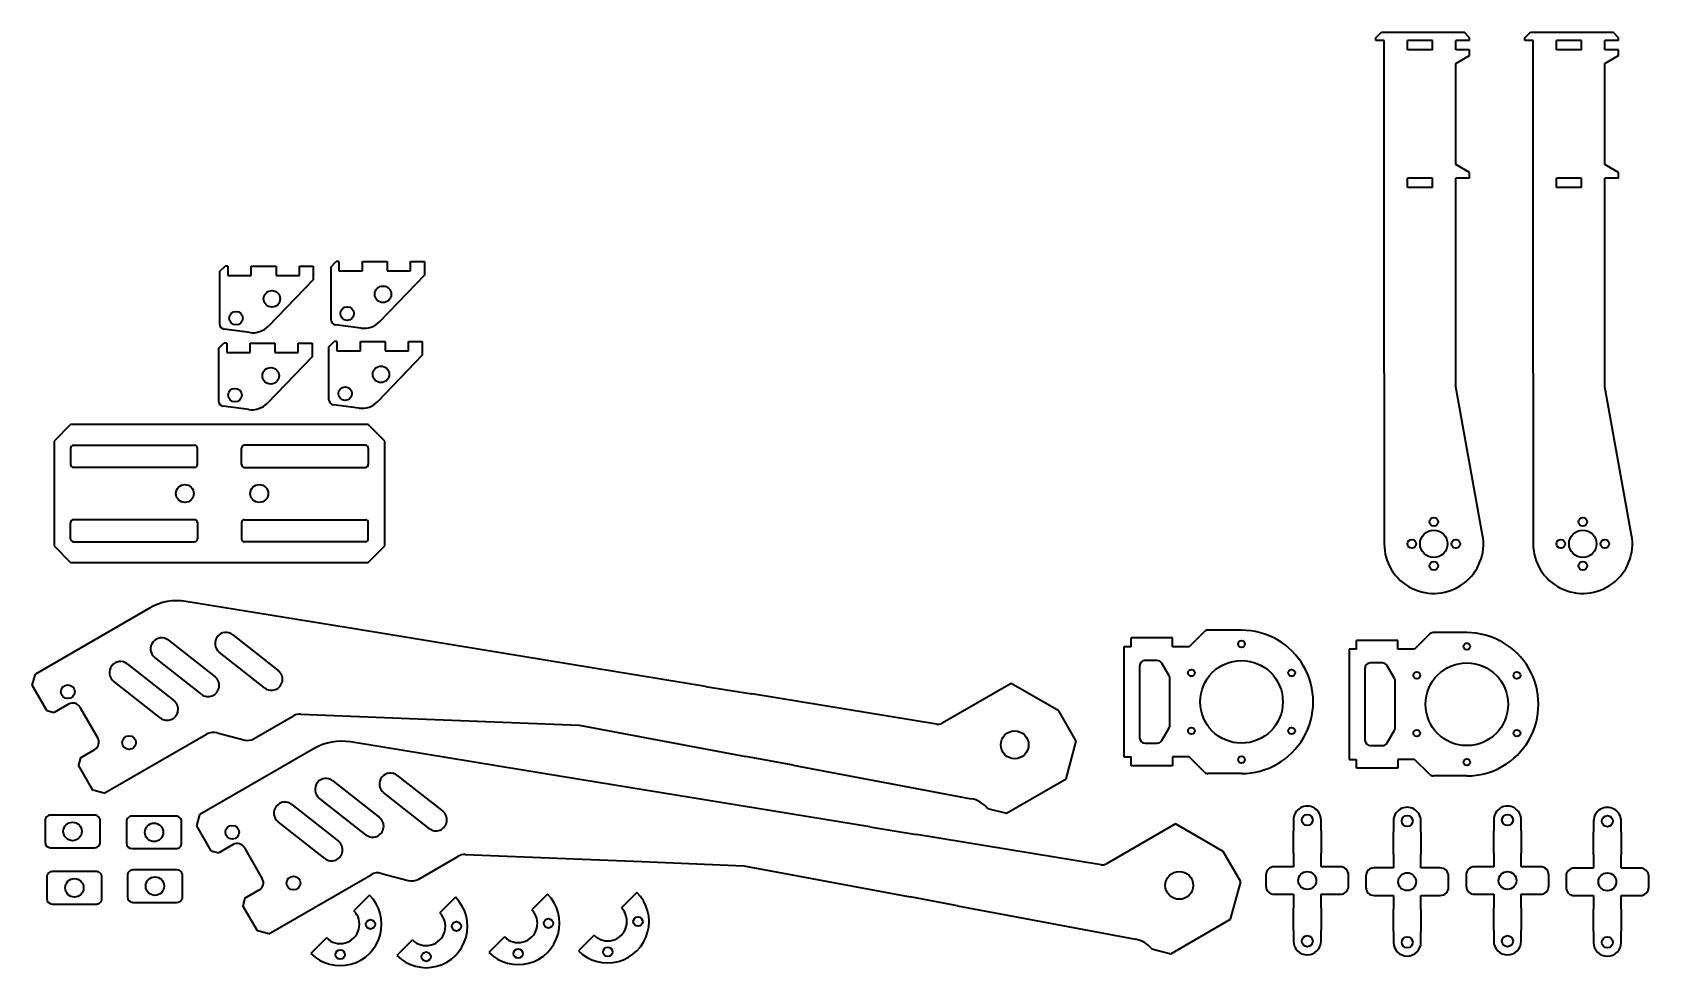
# Model space of a CAD drawing. Extents: x 5 to 591, y 4 to 343.
import ezdxf

# ---------------------------------------------------------------- set-up
doc = ezdxf.new("R2010")
doc.units = 0

msp = doc.modelspace()

# ---------------------------------------------------------------- linework, layer by layer
at = {"color": 7, "lineweight": 35}
for p, q in [((492.3125, 341.061951), (494.3125, 343.061951)), ((492.3125, 340.061951), (492.3125, 341.061951)), ((494.3125, 343.061951), (524.3125, 343.061951)), ((526.3125, 341.061951), (524.3125, 343.061951)), ((526.3125, 340.061951), (526.3125, 341.061951)), ((546.382324, 341.061951), (548.382324, 343.061951)), ((546.382324, 340.061951), (546.382324, 341.061951)), ((548.382324, 343.061951), (578.382324, 343.061951)), ((580.382324, 341.061951), (578.382324, 343.061951)), ((580.382324, 340.061951), (580.382324, 341.061951)), ((495.3125, 340.061951), (492.3125, 340.061951)), ((495.3125, 279.230682), (495.3125, 340.061951)), ((503.8125, 336.661987), (503.8125, 340.061951)), ((512.8125, 340.061951), (503.8125, 340.061951)), ((512.8125, 336.661987), (503.8125, 336.661987)), ((512.8125, 336.661987), (512.8125, 340.061951)), ((521.3125, 336.661987), (521.3125, 340.061951)), ((526.3125, 340.061951), (521.3125, 340.061951)), ((526.3125, 336.661987), (521.3125, 336.661987)), ((521.3125, 331.775208), (526.3125, 334.661987)), ((526.3125, 334.661987), (526.3125, 336.661987)), ((549.382324, 340.061951), (546.382324, 340.061951)), ((549.382324, 279.230682), (549.382324, 340.061951)), ((557.882324, 336.661987), (557.882324, 340.061951)), ((566.882324, 340.061951), (557.882324, 340.061951)), ((566.882324, 336.661987), (557.882324, 336.661987)), ((566.882324, 336.661987), (566.882324, 340.061951)), ((575.382324, 336.661987), (575.382324, 340.061951)), ((580.382324, 340.061951), (575.382324, 340.061951)), ((580.382324, 336.661987), (575.382324, 336.661987)), ((575.382324, 331.775208), (580.382324, 334.661987)), ((580.382324, 334.661987), (580.382324, 336.661987)), ((521.3125, 295.048706), (521.3125, 331.775208)), ((575.382324, 295.048706), (575.382324, 331.775208)), ((526.3125, 292.161987), (521.3125, 295.048706)), ((580.382324, 292.161987), (575.382324, 295.048706)), ((503.8125, 286.761963), (503.8125, 290.161987)), ((512.8125, 290.161987), (503.8125, 290.161987)), ((512.8125, 286.761963), (512.8125, 290.161987)), ((526.3125, 290.161987), (521.3125, 290.161987)), ((521.3125, 279.230682), (521.3125, 290.161987)), ((526.3125, 290.161987), (526.3125, 292.161987)), ((557.882324, 286.761963), (557.882324, 290.161987)), ((566.882324, 290.161987), (557.882324, 290.161987)), ((566.882324, 286.761963), (566.882324, 290.161987)), ((580.382324, 290.161987), (575.382324, 290.161987)), ((575.382324, 279.230682), (575.382324, 290.161987)), ((580.382324, 290.161987), (580.382324, 292.161987)), ((512.8125, 286.761963), (503.8125, 286.761963)), ((566.882324, 286.761963), (557.882324, 286.761963)), ((495.3125, 274.323334), (495.3125, 279.230682)), ((521.3125, 274.323334), (521.3125, 279.230682)), ((549.382324, 274.323334), (549.382324, 279.230682)), ((575.382324, 274.323334), (575.382324, 279.230682)), ((495.3125, 224.323334), (495.3125, 274.323334)), ((521.3125, 224.323334), (521.3125, 274.323334)), ((549.382324, 224.323334), (549.382324, 274.323334)), ((575.382324, 224.323334), (575.382324, 274.323334)), ((72.57254, 256.230408), (74.57254, 258.230408)), ((75.57254, 258.230408), (74.57254, 258.230408)), ((75.57254, 258.230408), (75.57254, 254.830414)), ((84.07254, 258.230408), (93.07254, 258.230408)), ((84.07254, 254.830414), (84.07254, 258.230408)), ((93.07254, 258.230408), (93.07254, 254.830414)), ((101.57254, 258.230408), (106.57254, 258.230408)), ((101.57254, 254.830414), (101.57254, 258.230408)), ((106.57254, 258.230408), (106.57254, 253.230408)), ((112.915138, 257.887909), (114.915138, 259.887909)), ((115.915138, 259.887909), (114.915138, 259.887909)), ((115.915138, 259.887909), (115.915138, 256.487915)), ((124.415138, 259.887909), (133.415131, 259.887909)), ((124.415138, 256.487915), (124.415138, 259.887909)), ((133.415131, 259.887909), (133.415131, 256.487915)), ((141.915131, 259.887909), (146.915131, 259.887909)), ((141.915131, 256.487915), (141.915131, 259.887909)), ((146.915131, 259.887909), (146.915131, 254.887909)), ((72.57254, 256.230408), (72.57254, 237.271851)), ((75.57254, 254.830414), (84.07254, 254.830414)), ((106.57254, 253.230408), (90.369965, 236.445496)), ((93.07254, 254.830414), (101.57254, 254.830414)), ((112.915138, 257.887909), (112.915138, 238.929352)), ((115.915138, 256.487915), (124.415138, 256.487915)), ((146.915131, 254.887909), (130.712555, 238.102997)), ((133.415131, 256.487915), (141.915131, 256.487915)), ((83.569939, 234.070068), (74.311485, 235.288971)), ((123.912537, 235.72757), (114.654083, 236.946472)), ((72.169128, 228.291473), (74.169128, 230.291473)), ((75.169128, 230.291473), (74.169128, 230.291473)), ((75.169128, 230.291473), (75.169128, 226.891479)), ((83.669128, 230.291473), (92.669128, 230.291473)), ((83.669128, 226.891479), (83.669128, 230.291473)), ((92.669128, 230.291473), (92.669128, 226.891479)), ((101.169128, 230.291473), (106.169128, 230.291473)), ((101.169128, 226.891479), (101.169128, 230.291473)), ((106.169128, 230.291473), (106.169128, 225.291473)), ((112.183342, 228.834976), (114.183342, 230.834976)), ((112.183342, 228.834976), (112.183342, 209.876419)), ((115.183342, 230.834976), (114.183342, 230.834976)), ((115.183342, 230.834976), (115.183342, 227.434982)), ((123.683342, 230.834976), (132.68335, 230.834976)), ((123.683342, 227.434982), (123.683342, 230.834976)), ((132.68335, 230.834976), (132.68335, 227.434982)), ((141.18335, 230.834976), (146.18335, 230.834976)), ((141.18335, 227.434982), (141.18335, 230.834976)), ((146.18335, 230.834976), (146.18335, 225.834976)), ((72.169128, 228.291473), (72.169128, 209.332916)), ((75.169128, 226.891479), (83.669128, 226.891479)), ((106.169128, 225.291473), (89.966553, 208.506561)), ((92.669128, 226.891479), (101.169128, 226.891479)), ((115.183342, 227.434982), (123.683342, 227.434982)), ((146.18335, 225.834976), (129.980774, 209.050064)), ((132.68335, 227.434982), (141.18335, 227.434982)), ((495.3125, 219.41597), (495.3125, 224.323334)), ((521.3125, 219.41597), (521.3125, 224.323334)), ((549.382324, 219.41597), (549.382324, 224.323334)), ((575.382324, 219.41597), (575.382324, 224.323334)), ((495.3125, 219.41597), (495.3125, 157.41597)), ((521.3125, 214.41597), (521.3125, 219.41597)), ((549.382324, 219.41597), (549.382324, 157.41597)), ((575.382324, 214.41597), (575.382324, 219.41597)), ((531.026123, 160.614059), (521.3125, 214.41597)), ((585.095947, 160.614059), (575.382324, 214.41597)), ((83.166527, 206.131134), (73.908073, 207.350037)), ((123.18074, 206.674637), (113.922287, 207.893539)), ((18.540817, 200.676941), (12.540817, 194.676941)), ((126.540817, 200.676941), (18.540817, 200.676941)), ((132.540817, 194.676941), (126.540817, 200.676941)), ((12.540817, 194.676941), (12.540817, 156.676941)), ((132.540817, 156.676941), (132.540817, 194.676941)), ((18.540817, 192.176941), (18.540817, 186.176941)), ((19.540817, 193.176941), (63.540817, 193.176941)), ((64.540817, 186.176941), (64.540817, 192.176941)), ((80.540817, 186.176941), (80.540817, 192.176941)), ((125.540817, 193.176941), (81.540817, 193.176941)), ((126.540817, 192.176941), (126.540817, 186.176941)), ((63.540817, 185.176941), (19.540817, 185.176941)), ((81.540817, 185.176941), (125.540817, 185.176941)), ((18.540817, 159.176941), (18.540817, 165.176941)), ((63.540817, 166.176941), (19.540817, 166.176941)), ((64.540817, 165.176941), (64.540817, 159.176941)), ((80.540817, 165.176941), (80.540817, 159.176941)), ((81.540817, 166.176941), (125.540817, 166.176941)), ((126.540817, 159.176941), (126.540817, 165.176941)), ((12.540817, 156.676941), (18.540817, 150.676941)), ((19.540817, 158.176941), (63.540817, 158.176941)), ((125.540817, 158.176941), (81.540817, 158.176941)), ((126.540817, 150.676941), (132.540817, 156.676941)), ((18.540817, 150.676941), (126.540817, 150.676941)), ((122.960693, 126.285294), (60.40443, 136.517395)), ((47.176003, 134.100189), (5.727394, 110.16983)), ((77.395355, 124.395203), (93.898666, 111.409035)), ((149.522003, 121.94075), (122.960693, 126.285294)), ((403.520142, 120.061722), (403.520142, 123.261719)), ((418.520142, 123.261719), (403.520142, 123.261719)), ((418.520142, 120.061722), (418.520142, 123.261719)), ((429.934357, 125.475937), (424.520142, 120.061722)), ((443.520142, 126.061722), (431.348572, 126.061722)), ((511.712738, 124.598312), (506.298523, 119.184097)), ((525.298523, 125.184097), (513.126953, 125.184097)), ((54.007442, 122.439194), (70.935646, 109.11869)), ((88.951553, 105.122063), (72.448242, 118.108231)), ((248.926071, 105.68158), (149.522003, 121.94075)), ((400.770142, 120.061722), (400.770142, 80.061722)), ((403.520142, 120.061722), (400.770142, 120.061722)), ((424.520142, 120.061722), (418.520142, 120.061722)), ((482.548523, 119.184097), (482.548523, 79.184097)), ((485.298523, 119.184097), (482.548523, 119.184097)), ((485.298523, 119.184097), (485.298523, 122.384094)), ((500.298523, 122.384094), (485.298523, 122.384094)), ((500.298523, 119.184097), (500.298523, 122.384094)), ((506.298523, 119.184097), (500.298523, 119.184097)), ((39.083633, 113.822937), (56.011841, 100.502426)), ((65.988533, 102.831711), (49.060329, 116.152222)), ((406.520142, 113.061722), (406.520142, 87.061722)), ((412.865448, 115.061722), (408.520142, 115.061722)), ((417.252197, 109.463646), (414.597504, 114.061722)), ((488.298523, 112.184097), (488.298523, 86.184097)), ((494.643829, 114.184097), (490.298523, 114.184097)), ((499.030579, 108.586021), (496.375885, 113.184097)), ((4.629318, 106.071747), (5.727394, 110.16983)), ((9.879316, 96.978485), (4.629318, 106.071747)), ((51.064728, 94.215446), (34.136524, 107.535957)), ((248.926071, 105.68158), (265.828735, 102.91687)), ((359.865143, 106.785255), (334.811798, 92.320702)), ((377.185669, 96.785255), (359.865143, 106.785255)), ((417.520142, 91.659798), (417.520142, 108.463646)), ((499.298523, 90.782173), (499.298523, 107.586021)), ((332.827545, 91.958115), (265.828735, 102.91687)), ((9.879316, 96.978485), (12.611368, 96.246429)), ((17.80752, 99.246429), (12.611368, 96.246429)), ((21.905596, 98.148354), (28.405598, 86.89003)), ((85.15239, 86.743835), (99.425812, 94.984604)), ((102.125549, 95.650482), (141.557877, 94.07402)), ((141.557877, 94.07402), (166.179169, 93.089684)), ((383.525421, 85.804489), (377.185669, 96.785255)), ((30.727394, 66.868553), (67.904938, 88.333023)), ((71.699036, 88.832527), (81.358292, 86.244331)), ((166.179169, 93.089684), (203.123611, 91.612686)), ((203.123611, 91.612686), (263.601013, 80.263863)), ((414.597504, 86.061722), (417.252197, 90.659798)), ((496.375885, 85.184097), (499.030579, 89.782173)), ((22.111366, 79.791946), (27.30752, 82.791946)), ((106.879807, 83.093369), (65.431198, 59.163002)), ((182.66449, 75.278465), (120.108231, 85.510574)), ((379.865143, 72.144241), (383.525421, 85.804489)), ((408.520142, 85.061722), (412.865448, 85.061722)), ((490.298523, 84.184097), (494.643829, 84.184097)), ((22.111366, 79.791946), (21.379316, 77.059898)), ((26.629318, 67.966629), (21.379316, 77.059898)), ((280.767273, 77.042542), (263.601013, 80.263863)), ((280.767273, 77.042542), (345.36673, 64.920197)), ((400.770142, 80.061722), (403.520142, 80.061722)), ((403.520142, 76.861725), (403.520142, 80.061722)), ((418.520142, 76.861725), (403.520142, 76.861725)), ((424.520142, 80.061722), (418.520142, 80.061722)), ((418.520142, 80.061722), (418.520142, 76.861725)), ((429.934357, 74.647507), (424.520142, 80.061722)), ((482.548523, 79.184097), (485.298523, 79.184097)), ((485.298523, 75.9841), (485.298523, 79.184097)), ((506.298523, 79.184097), (500.298523, 79.184097)), ((500.298523, 79.184097), (500.298523, 75.9841)), ((511.712738, 73.769882), (506.298523, 79.184097)), ((113.711243, 71.432373), (130.63945, 58.111866)), ((137.099152, 73.388382), (153.602463, 60.402214)), ((209.2258, 70.933929), (182.66449, 75.278465)), ((308.629883, 54.674759), (209.2258, 70.933929)), ((358.214508, 59.644238), (379.865143, 72.144241)), ((443.520142, 74.061722), (431.348572, 74.061722)), ((500.298523, 75.9841), (485.298523, 75.9841)), ((525.298523, 73.184097), (513.126953, 73.184097)), ((30.727394, 66.868553), (26.629318, 67.966629)), ((125.692337, 51.82489), (108.76413, 65.145393)), ((148.65535, 54.115234), (132.152039, 67.10141)), ((27.233009, 58.920139), (11.233009, 58.920139)), ((64.333115, 55.064926), (65.431198, 59.163002)), ((98.787437, 62.816109), (115.715637, 49.495602)), ((351.277649, 61.404911), (358.214508, 59.644238)), ((9.233009, 56.920139), (9.233009, 49.120136)), ((29.233009, 49.120136), (29.233009, 56.920139)), ((38.813316, 56.594501), (38.813316, 48.794498)), ((56.813316, 58.594501), (40.813316, 58.594501)), ((58.813316, 48.794498), (58.813316, 56.594501)), ((69.583115, 45.971657), (64.333115, 55.064926)), ((110.768524, 43.208626), (93.840324, 56.529133)), ((308.629883, 54.674759), (325.532532, 51.910049)), ((419.568939, 55.778427), (394.515594, 41.313873)), ((436.889465, 45.778427), (419.568939, 55.778427)), ((462.370972, 57.208618), (462.370972, 53.265884)), ((462.370972, 45.151352), (462.370972, 53.265884)), ((472.370972, 53.265884), (472.370972, 57.208618)), ((472.370972, 53.265884), (472.370972, 45.151352)), ((498.650085, 56.798309), (498.650085, 52.855576)), ((498.650085, 44.741043), (498.650085, 52.855576)), ((508.650085, 52.855576), (508.650085, 56.798309)), ((508.650085, 52.855576), (508.650085, 44.741043)), ((535.053589, 57.208649), (535.053589, 53.265915)), ((535.053589, 45.151382), (535.053589, 53.265915)), ((545.053589, 53.265915), (545.053589, 57.208649)), ((545.053589, 53.265915), (545.053589, 45.151382)), ((571.295532, 56.761124), (571.295532, 52.81839)), ((571.295532, 44.703857), (571.295532, 52.81839)), ((581.295532, 52.81839), (581.295532, 56.761124)), ((581.295532, 52.81839), (581.295532, 44.703857)), ((11.233009, 47.120136), (27.233009, 47.120136)), ((77.511322, 48.239609), (72.31517, 45.239609)), ((81.609398, 47.141533), (88.109398, 35.883202)), ((392.531342, 40.951294), (325.532532, 51.910049)), ((40.813316, 46.794498), (56.813316, 46.794498)), ((69.583115, 45.971657), (72.31517, 45.239609)), ((144.856186, 35.737011), (159.129608, 43.977776)), ((161.829346, 44.643658), (201.261688, 43.067196)), ((201.261688, 43.067196), (225.882965, 42.082859)), ((225.882965, 42.082859), (262.827423, 40.605858)), ((443.229218, 34.797668), (436.889465, 45.778427)), ((462.370972, 45.151352), (462.370972, 40.208618)), ((472.370972, 40.208618), (472.370972, 45.151352)), ((498.650085, 44.741043), (498.650085, 39.798309)), ((508.650085, 39.798309), (508.650085, 44.741043)), ((535.053589, 45.151382), (535.053589, 40.208649)), ((545.053589, 40.208649), (545.053589, 45.151382)), ((571.295532, 44.703857), (571.295532, 39.761124)), ((581.295532, 39.761124), (581.295532, 44.703857)), ((9.893852, 36.46273), (9.893852, 28.662729)), ((27.893852, 38.46273), (11.893852, 38.46273)), ((29.893852, 28.662729), (29.893852, 36.46273)), ((39.132133, 37.074005), (39.132133, 29.274004)), ((57.132133, 39.074005), (41.132133, 39.074005)), ((59.132133, 29.274004), (59.132133, 37.074005)), ((90.43119, 15.861731), (127.608742, 37.326199)), ((131.402832, 37.825699), (141.062088, 35.237511)), ((262.827423, 40.605858), (323.30481, 29.257036)), ((452.370972, 37.208618), (452.370972, 33.208618)), ((462.370972, 40.208618), (455.370972, 40.208618)), ((479.370972, 40.208618), (472.370972, 40.208618)), ((482.370972, 33.208618), (482.370972, 37.208618)), ((488.650085, 36.798309), (488.650085, 32.798309)), ((498.650085, 39.798309), (491.650085, 39.798309)), ((515.650085, 39.798309), (508.650085, 39.798309)), ((518.650085, 32.798309), (518.650085, 36.798309)), ((525.053589, 37.208649), (525.053589, 33.208649)), ((535.053589, 40.208649), (528.053589, 40.208649)), ((552.053589, 40.208649), (545.053589, 40.208649)), ((555.053589, 33.208649), (555.053589, 37.208649)), ((561.295532, 36.761124), (561.295532, 32.761124)), ((571.295532, 39.761124), (564.295532, 39.761124)), ((588.295532, 39.761124), (581.295532, 39.761124)), ((591.295532, 32.761124), (591.295532, 36.761124)), ((81.81517, 28.785126), (87.011322, 31.785126)), ((126.976227, 29.927271), (121.319374, 24.270416)), ((191.576431, 30.289469), (185.919586, 24.632614)), ((224.072983, 30.929651), (218.416138, 25.272797)), ((439.568939, 21.137413), (443.229218, 34.797668)), ((455.370972, 30.208618), (462.370972, 30.208618)), ((462.370972, 30.208618), (462.370972, 25.265882)), ((472.370972, 25.265882), (472.370972, 30.208618)), ((472.370972, 30.208618), (479.370972, 30.208618)), ((491.650085, 29.798309), (498.650085, 29.798309)), ((498.650085, 29.798309), (498.650085, 24.855574)), ((508.650085, 24.855574), (508.650085, 29.798309)), ((508.650085, 29.798309), (515.650085, 29.798309)), ((528.053589, 30.208649), (535.053589, 30.208649)), ((535.053589, 30.208649), (535.053589, 25.265913)), ((545.053589, 25.265913), (545.053589, 30.208649)), ((545.053589, 30.208649), (552.053589, 30.208649)), ((564.295532, 29.761124), (571.295532, 29.761124)), ((571.295532, 29.761124), (571.295532, 24.818388)), ((581.295532, 24.818388), (581.295532, 29.761124)), ((581.295532, 29.761124), (588.295532, 29.761124)), ((11.893852, 26.662729), (27.893852, 26.662729)), ((41.132133, 27.274004), (57.132133, 27.274004)), ((81.81517, 28.785126), (81.083115, 26.053074)), ((86.333115, 16.959808), (81.083115, 26.053074)), ((158.180664, 29.193811), (152.523819, 23.536957)), ((340.471069, 26.035715), (323.30481, 29.257036)), ((340.471069, 26.035715), (405.070526, 13.913372)), ((462.370972, 17.151354), (462.370972, 25.265882)), ((472.370972, 25.265882), (472.370972, 17.151354)), ((498.650085, 16.741045), (498.650085, 24.855574)), ((508.650085, 24.855574), (508.650085, 16.741045)), ((535.053589, 17.151384), (535.053589, 25.265913)), ((545.053589, 25.265913), (545.053589, 17.151384)), ((571.295532, 16.703859), (571.295532, 24.818388)), ((581.295532, 24.818388), (581.295532, 16.703859)), ((417.918304, 8.637413), (439.568939, 21.137413)), ((90.43119, 15.861731), (86.333115, 16.959808)), ((111.419884, 14.370922), (105.763031, 8.714067)), ((142.624313, 13.637463), (136.967468, 7.980608)), ((176.020081, 14.73312), (170.363235, 9.076265)), ((208.516632, 15.373302), (202.859787, 9.716448)), ((462.370972, 17.151354), (462.370972, 13.208618)), ((472.370972, 13.208618), (472.370972, 17.151354)), ((498.650085, 16.741045), (498.650085, 12.798309)), ((508.650085, 12.798309), (508.650085, 16.741045)), ((535.053589, 17.151384), (535.053589, 13.208649)), ((545.053589, 13.208649), (545.053589, 17.151384)), ((571.295532, 16.703859), (571.295532, 12.761124)), ((581.295532, 12.761124), (581.295532, 16.703859)), ((410.981445, 10.398087), (417.918304, 8.637413))]:
    msp.add_line(p, q, dxfattribs=at)
for centre, radius in [((91.57254, 246.330414), 3), ((131.915131, 247.987915), 3), ((78.57254, 239.330414), 2.4585), ((118.915138, 240.987915), 2.4585), ((91.169128, 218.391479), 3), ((131.18335, 218.934982), 3), ((78.169128, 211.391479), 2.4585), ((118.183342, 211.934982), 2.4585), ((59.989967, 175.676941), 3.25), ((86.989967, 175.676941), 3.25), ((513.3125, 165.41597), 1.6), ((567.382324, 165.41597), 1.6), ((505.3125, 157.41597), 1.6), ((513.3125, 157.41597), 5), ((521.3125, 157.41597), 1.6), ((559.382324, 157.41597), 1.6), ((567.382324, 157.41597), 5), ((575.382324, 157.41597), 1.6), ((513.3125, 149.41597), 1.6), ((567.382324, 149.41597), 1.6), ((443.520142, 121.061722), 1.2295), ((525.298523, 120.184097), 1.2295), ((425.333618, 110.561722), 1.2295), ((443.520142, 100.061722), 15), ((461.706665, 110.561722), 1.2295), ((525.298523, 99.184097), 15), ((17.51457, 103.753838), 2.5), ((507.112, 109.684097), 1.2295), ((543.485046, 109.684097), 1.2295), ((361.204895, 84.464745), 5.05), ((425.333618, 89.561722), 1.2295), ((461.706665, 89.561722), 1.2295), ((507.112, 88.684097), 1.2295), ((543.485046, 88.684097), 1.2295), ((39.724823, 85.284546), 2.5), ((443.520142, 79.061722), 1.2295), ((525.298523, 78.184097), 1.2295), ((467.370972, 57.208618), 2), ((503.650085, 56.798309), 2), ((540.053589, 57.208649), 2), ((576.295532, 56.761124), 2), ((19.233009, 53.020138), 3.35), ((48.813316, 52.6945), 3.35), ((77.218369, 52.747009), 2.5), ((19.893852, 32.562729), 3.35), ((49.132133, 33.174004), 3.35), ((99.428627, 34.277721), 2.5), ((420.908691, 33.45792), 5.05), ((467.370972, 35.208618), 3.25), ((503.650085, 34.798309), 3.25), ((540.053589, 35.208649), 3.25), ((576.295532, 34.761124), 3.25), ((127.369629, 19.320669), 1.7), ((158.574066, 18.58721), 1.7), ((191.969833, 19.682867), 1.7), ((224.466385, 20.32305), 1.7), ((467.370972, 13.208618), 2), ((503.650085, 12.798309), 2), ((540.053589, 13.208649), 2), ((576.295532, 12.761124), 2), ((116.369629, 8.320669), 1.7), ((147.574066, 7.58721), 1.7), ((180.969833, 8.682867), 1.7), ((213.466385, 9.32305), 1.7)]:
    msp.add_circle(centre, radius, dxfattribs=at)
for centre, radius, start, end in [((74.57254, 237.271851), 2, 180.000005, 262.499999), ((84.614143, 242.001633), 8, 262.499999, 316.011345), ((114.915138, 238.929352), 2, 180.000005, 262.499999), ((124.956741, 243.659134), 8, 262.499999, 316.011345), ((74.169128, 209.332916), 2, 180.000005, 262.499999), ((84.210732, 214.062698), 8, 262.499999, 316.011345), ((114.183342, 209.876419), 2, 180.000005, 262.499999), ((124.224945, 214.606201), 8, 262.499999, 316.011345), ((19.540817, 192.176941), 1, 90.000003, 180.000005), ((63.540817, 192.176941), 1, 0, 90.000003), ((81.540817, 192.176941), 1, 90.000003, 180.000005), ((125.540817, 192.176941), 1, 0, 90.000003), ((19.540817, 186.176941), 1, 180.000005, 269.999997), ((63.540817, 186.176941), 1, 269.999997, 360), ((81.540817, 186.176941), 1, 180.000005, 269.999997), ((125.540817, 186.176941), 1, 269.999997, 360), ((19.540817, 165.176941), 1, 90.000003, 180.000005), ((63.540817, 165.176941), 1, 0, 90.000003), ((81.540817, 165.176941), 1, 90.000003, 180.000005), ((125.540817, 165.176941), 1, 0, 90.000003), ((19.540817, 159.176941), 1, 180.000005, 269.999997), ((63.540817, 159.176941), 1, 269.999997, 360), ((81.540817, 159.176941), 1, 180.000005, 269.999997), ((125.540817, 159.176941), 1, 269.999997, 360), ((513.3125, 157.41597), 18, 180.000005, 10.234166), ((567.382324, 157.41597), 18, 180.000005, 10.234166), ((57.176003, 116.779686), 20, 80.710597, 120.000003), ((51.533886, 119.295708), 4, 51.801408, 231.801406), ((74.921799, 121.251717), 4, 51.801408, 231.801406), ((431.348572, 124.061722), 2, 90.000003, 135), ((443.520142, 100.061722), 26, 269.999997, 90.000003), ((513.126953, 123.184097), 2, 90.000003, 135), ((525.298523, 99.184097), 26, 269.999997, 90.000003), ((36.610081, 110.679443), 4, 51.801408, 231.801406), ((408.520142, 113.061722), 2, 90.000003, 180.000005), ((412.865448, 113.061722), 2, 30.000001, 90.000003), ((490.298523, 112.184097), 2, 90.000003, 180.000005), ((494.643829, 112.184097), 2, 30.000001, 90.000003), ((68.46209, 105.975204), 4, 231.801406, 51.801408), ((91.42511, 108.265549), 4, 231.801406, 51.801408), ((415.520142, 108.463646), 2, 0, 30.000001), ((497.298523, 107.586021), 2, 0, 30.000001), ((53.538284, 97.35894), 4, 231.801406, 51.801408), ((19.30752, 96.648354), 3, 30.000001, 120.000003), ((101.925812, 90.654472), 5, 87.710591, 120.000003), ((70.404938, 84.002899), 5, 74.999999, 120.000003), ((333.311798, 94.918777), 3, 260.710592, 299.999998), ((415.520142, 91.659798), 2, 329.999999, 360), ((497.298523, 90.782173), 2, 329.999999, 360), ((25.80752, 85.39003), 3, 299.999998, 30.000001), ((82.65239, 91.073959), 5, 255, 299.999998), ((116.879807, 65.772858), 20, 80.710597, 120.000003), ((408.520142, 87.061722), 2, 180.000005, 269.999997), ((412.865448, 87.061722), 2, 269.999997, 329.999999), ((490.298523, 86.184097), 2, 180.000005, 269.999997), ((494.643829, 86.184097), 2, 269.999997, 329.999999), ((111.237686, 68.288887), 4, 51.801408, 231.801406), ((134.625595, 70.244896), 4, 51.801408, 231.801406), ((431.348572, 76.061722), 2, 225, 269.999997), ((513.126953, 75.184097), 2, 225, 269.999997), ((343.5224, 55.091747), 10, 39.147315, 79.371818), ((11.233009, 56.920139), 2, 90.000003, 180.000005), ((27.233009, 56.920139), 2, 0, 90.000003), ((96.313881, 59.672623), 4, 51.801408, 231.801406), ((151.128906, 57.258724), 4, 231.801406, 51.801408), ((467.370972, 57.208618), 5, 0, 180.000005), ((503.650085, 56.798309), 5, 0, 180.000005), ((540.053589, 57.208649), 5, 0, 180.000005), ((576.295532, 56.761124), 5, 0, 180.000005), ((40.813316, 56.594501), 2, 90.000003, 180.000005), ((56.813316, 56.594501), 2, 0, 90.000003), ((128.165894, 54.968376), 4, 231.801406, 51.801408), ((11.233009, 49.120136), 2, 180.000005, 269.999997), ((27.233009, 49.120136), 2, 269.999997, 360), ((40.813316, 48.794498), 2, 180.000005, 269.999997), ((56.813316, 48.794498), 2, 269.999997, 360), ((79.011322, 45.641533), 3, 30.000001, 120.000003), ((113.242081, 46.352112), 4, 231.801406, 51.801408), ((161.629608, 39.647648), 5, 87.710591, 120.000003), ((393.015594, 43.911949), 3, 260.710592, 299.999998), ((11.893852, 36.46273), 2, 90.000003, 180.000005), ((27.893852, 36.46273), 2, 0, 90.000003), ((41.132133, 37.074005), 2, 90.000003, 180.000005), ((57.132133, 37.074005), 2, 0, 90.000003), ((85.511322, 34.383202), 3, 299.999998, 30.000001), ((130.108734, 32.996071), 5, 74.999999, 120.000003), ((142.356186, 40.067139), 5, 255, 299.999998), ((455.370972, 37.208618), 3, 90.000003, 180.000005), ((479.370972, 37.208618), 3, 0, 90.000003), ((491.650085, 36.798309), 3, 90.000003, 180.000005), ((515.650085, 36.798309), 3, 0, 90.000003), ((528.053589, 37.208649), 3, 90.000003, 180.000005), ((552.053589, 37.208649), 3, 0, 90.000003), ((564.295532, 36.761124), 3, 90.000003, 180.000005), ((588.295532, 36.761124), 3, 0, 90.000003), ((116.369629, 19.320669), 15, 225, 45.000001), ((180.969833, 19.682867), 15, 225, 45.000001), ((213.466385, 20.32305), 15, 225, 45.000001), ((455.370972, 33.208618), 3, 180.000005, 269.999997), ((479.370972, 33.208618), 3, 269.999997, 360), ((491.650085, 32.798309), 3, 180.000005, 269.999997), ((515.650085, 32.798309), 3, 269.999997, 360), ((528.053589, 33.208649), 3, 180.000005, 269.999997), ((552.053589, 33.208649), 3, 269.999997, 360), ((564.295532, 32.761124), 3, 180.000005, 269.999997), ((588.295532, 32.761124), 3, 269.999997, 360), ((11.893852, 28.662729), 2, 180.000005, 269.999997), ((27.893852, 28.662729), 2, 269.999997, 360), ((41.132133, 29.274004), 2, 180.000005, 269.999997), ((57.132133, 29.274004), 2, 269.999997, 360), ((116.369629, 19.320669), 7, 225, 45.000001), ((147.574066, 18.58721), 15, 225, 45.000001), ((147.574066, 18.58721), 7, 225, 45.000001), ((180.969833, 19.682867), 7, 225, 45.000001), ((213.466385, 20.32305), 7, 225, 45.000001), ((403.226196, 4.084923), 10, 39.147315, 79.371818), ((467.370972, 13.208618), 5, 180.000005, 360), ((503.650085, 12.798309), 5, 180.000005, 360), ((540.053589, 13.208649), 5, 180.000005, 360), ((576.295532, 12.761124), 5, 180.000005, 360)]:
    msp.add_arc(centre, radius, start, end, dxfattribs=at)

doc.saveas('drawing.dxf')
